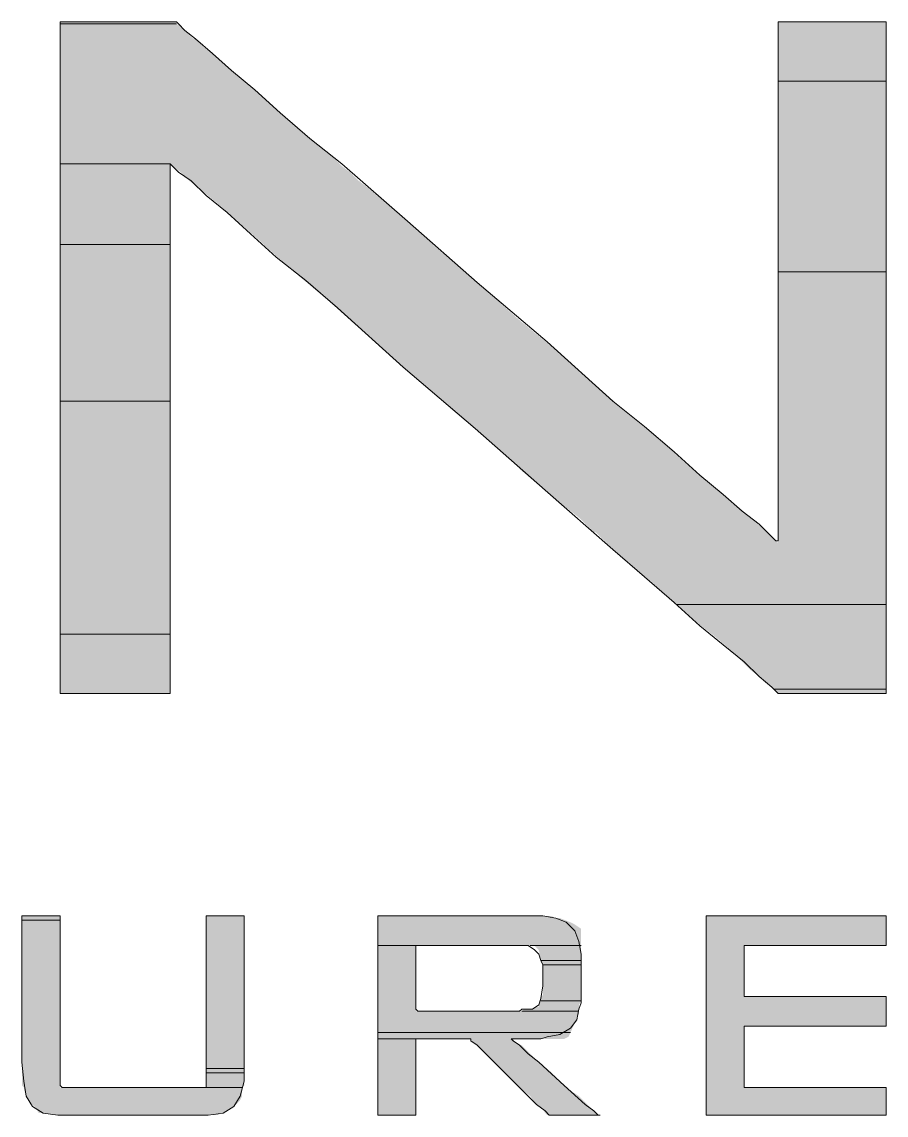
# Model space of a CAD drawing. Header units: millimetres. Extents: x 906 to 41302, y 848 to 28850.
# Drawn here: x 39992 to 40424, y 7097 to 7643 of the extents above; entities that cross this region are included whole.
import ezdxf

# ---------------------------------------------------------------- set-up
doc = ezdxf.new("R2010")
doc.units = ezdxf.units.MM
doc.layers.add('PDF_X-FORM(동탄)$G-BORD-FORM', color=7, linetype='Continuous')

msp = doc.modelspace()

# ---------------------------------------------------------------- hatches: boundary and pattern name
at = {"layer": 'PDF_X-FORM(동탄)$G-BORD-FORM', "transparency": 33554559}
h = msp.add_hatch(color=256, dxfattribs=at)
h.paths.add_polyline_path([(40424.13, 7382.94), (40370.15, 7382.94), (40424.13, 7382.94)], flags=0)
h.paths.add_polyline_path([(40424.13, 7382.94), (40370.15, 7382.94), (40424.13, 7382.94)], flags=0)
h.paths.add_polyline_path([(40424.13, 7382.94), (40370.15, 7382.94), (40424.13, 7382.94)], flags=0)

# ---------------------------------------------------------------- linework, layer by layer
at = {"layer": 'PDF_X-FORM(동탄)$G-BORD-FORM', "lineweight": 13}
for points in [[(40011.38, 7307.8), (40011.38, 7308.85), (40011.38, 7313.09), (40011.38, 7320.5), (40011.38, 7328.96), (40011.38, 7340.6), (40011.38, 7354.36), (40011.38, 7369.18), (40011.38, 7385.05), (40011.38, 7421.04), (40011.38, 7459.14), (40011.38, 7498.3), (40011.38, 7536.4), (40011.38, 7572.38), (40011.38, 7587.2), (40011.38, 7602.01), (40011.38, 7614.71), (40011.38, 7625.3), (40011.38, 7633.76), (40011.38, 7639.05), (40011.38, 7642.23), (40011.38, 7643.29), (40012.43, 7643.29), (40015.61, 7643.29), (40020.9, 7643.29), (40032.54, 7643.29), (40046.3, 7643.29), (40057.94, 7643.29), (40063.23, 7643.29), (40066.41, 7643.29), (40068.53, 7643.29), (40069.58, 7643.29), (40070.64, 7642.23), (40073.82, 7639.05), (40079.11, 7634.82), (40087.58, 7627.41), (40097.1, 7618.95), (40108.74, 7609.42), (40121.44, 7597.78), (40136.26, 7585.08), (40152.13, 7572.38), (40184.94, 7543.8), (40219.87, 7513.11), (40254.79, 7483.48), (40287.6, 7453.85), (40303.48, 7441.15), (40318.29, 7428.45), (40330.99, 7416.8), (40342.63, 7407.28), (40352.16, 7398.81), (40360.63, 7392.46), (40365.92, 7387.17), (40369.09, 7384), (40370.15, 7384), (40370.15, 7385.05), (40370.15, 7389.29), (40370.15, 7394.58), (40370.15, 7401.99), (40370.15, 7411.51), (40370.15, 7422.1), (40370.15, 7433.74), (40370.15, 7460.2), (40370.15, 7488.77), (40370.15, 7549.1), (40370.15, 7577.67), (40370.15, 7602.01), (40370.15, 7613.65), (40370.15, 7623.18), (40370.15, 7630.59), (40370.15, 7636.94), (40370.15, 7641.17), (40370.15, 7643.29), (40371.21, 7643.29), (40373.33, 7643.29), (40376.5, 7643.29), (40387.08, 7643.29), (40411.43, 7643.29), (40420.95, 7643.29), (40423.07, 7643.29), (40424.13, 7643.29), (40424.13, 7641.17), (40424.13, 7636.94), (40424.13, 7630.59), (40424.13, 7621.06), (40424.13, 7609.42), (40424.13, 7596.72), (40424.13, 7581.9), (40424.13, 7564.97), (40424.13, 7528.99), (40424.13, 7490.89), (40424.13, 7451.73), (40424.13, 7413.63), (40424.13, 7378.7), (40424.13, 7362.83), (40424.13, 7349.07), (40424.13, 7336.37), (40424.13, 7325.79), (40424.13, 7317.32), (40424.13, 7310.97), (40424.13, 7307.8), (40423.07, 7307.8), (40419.89, 7307.8), (40415.66, 7307.8), (40405.08, 7307.8), (40392.38, 7307.8), (40381.79, 7307.8), (40376.5, 7307.8), (40373.33, 7307.8), (40371.21, 7307.8), (40370.15, 7307.8), (40366.98, 7310.97), (40360.63, 7316.26), (40353.22, 7323.67), (40342.63, 7332.14), (40330.99, 7341.66), (40318.29, 7353.3), (40303.48, 7366), (40287.6, 7379.76), (40253.73, 7409.4), (40218.81, 7440.09), (40182.83, 7470.78), (40150.02, 7500.41), (40134.14, 7514.17), (40119.33, 7525.81), (40106.63, 7537.45), (40094.98, 7548.04), (40084.4, 7556.5), (40076.99, 7563.91), (40070.64, 7568.15), (40067.47, 7571.32), (40066.41, 7572.38), (40066.41, 7570.26), (40066.41, 7567.09), (40066.41, 7560.74), (40066.41, 7553.33), (40066.41, 7543.8), (40066.41, 7533.22), (40066.41, 7521.58), (40066.41, 7494.06), (40066.41, 7464.43), (40066.41, 7403.05), (40066.41, 7374.47), (40066.41, 7349.07), (40066.41, 7337.43), (40066.41, 7327.9), (40066.41, 7320.5), (40066.41, 7314.15), (40066.41, 7309.91), (40066.41, 7307.8), (40063.23, 7307.8), (40060.06, 7307.8), (40049.48, 7307.8), (40024.08, 7307.8), (40018.78, 7307.8), (40014.55, 7307.8), (40012.43, 7307.8)], [(40011.38, 7196.67), (40011.38, 7194.55), (40011.38, 7189.26), (40011.38, 7180.8), (40011.38, 7170.21), (40011.38, 7145.87), (40011.38, 7134.23), (40011.38, 7124.7), (40011.38, 7117.3), (40011.38, 7112), (40012.43, 7110.95), (40014.55, 7110.95), (40020.9, 7110.95), (40028.31, 7110.95), (40048.42, 7110.95), (40067.47, 7110.95), (40075.93, 7110.95), (40081.23, 7110.95), (40084.4, 7110.95), (40084.4, 7112), (40084.4, 7117.3), (40084.4, 7124.7), (40084.4, 7134.23), (40084.4, 7145.87), (40084.4, 7170.21), (40084.4, 7180.8), (40084.4, 7189.26), (40084.4, 7194.55), (40084.4, 7196.67), (40086.52, 7196.67), (40090.75, 7196.67), (40100.28, 7196.67), (40103.45, 7196.67), (40103.45, 7193.5), (40103.45, 7187.15), (40103.45, 7178.68), (40103.45, 7158.57), (40103.45, 7138.46), (40103.45, 7130), (40103.45, 7123.65), (40103.45, 7114.12), (40101.33, 7106.71), (40098.16, 7101.42), (40092.87, 7098.25), (40085.46, 7097.19), (40075.93, 7097.19), (40071.7, 7097.19), (40064.29, 7097.19), (40048.42, 7097.19), (40031.48, 7097.19), (40025.13, 7097.19), (40019.84, 7097.19), (40010.32, 7097.19), (40002.91, 7098.25), (39997.62, 7101.42), (39994.44, 7106.71), (39993.38, 7114.12), (39992.33, 7123.65), (39992.33, 7130), (39992.33, 7138.46), (39992.33, 7158.57), (39992.33, 7178.68), (39992.33, 7187.15), (39992.33, 7193.5), (39992.33, 7196.67), (39995.5, 7196.67), (40006.08, 7196.67), (40010.32, 7196.67)], [(40170.13, 7097.19), (40170.13, 7099.3), (40170.13, 7105.65), (40170.13, 7116.24), (40170.13, 7127.88), (40170.13, 7156.45), (40170.13, 7169.15), (40170.13, 7180.8), (40170.13, 7190.32), (40170.13, 7195.61), (40170.13, 7196.67), (40173.3, 7196.67), (40179.65, 7196.67), (40188.12, 7196.67), (40210.34, 7196.67), (40231.51, 7196.67), (40239.98, 7196.67), (40246.33, 7196.67), (40250.56, 7196.67), (40252.68, 7196.67), (40259.03, 7195.61), (40264.32, 7193.5), (40268.55, 7189.26), (40270.67, 7183.97), (40271.73, 7177.62), (40271.73, 7175.5), (40271.73, 7170.21), (40271.73, 7158.57), (40271.73, 7155.4), (40271.73, 7153.28), (40270.67, 7150.1), (40269.61, 7144.81), (40266.43, 7140.58), (40261.14, 7137.4), (40254.79, 7136.35), (40251.62, 7135.29), (40250.56, 7135.29), (40248.44, 7135.29), (40241.03, 7135.29), (40237.86, 7135.29), (40236.8, 7135.29), (40237.86, 7134.23), (40241.03, 7132.11), (40245.27, 7127.88), (40250.56, 7123.65), (40263.26, 7112), (40273.84, 7102.48), (40278.08, 7099.3), (40280.19, 7097.19), (40281.25, 7097.19), (40280.19, 7097.19), (40274.9, 7097.19), (40268.55, 7097.19), (40262.2, 7097.19), (40256.91, 7097.19), (40255.85, 7097.19), (40253.73, 7099.3), (40249.5, 7102.48), (40239.98, 7112), (40228.33, 7123.65), (40224.1, 7127.88), (40219.87, 7132.11), (40216.69, 7134.23), (40216.69, 7135.29), (40215.63, 7135.29), (40213.52, 7135.29), (40207.17, 7135.29), (40193.41, 7135.29), (40189.18, 7135.29), (40189.18, 7134.23), (40189.18, 7131.05), (40189.18, 7126.82), (40189.18, 7116.24), (40189.18, 7105.65), (40189.18, 7101.42), (40189.18, 7098.25), (40189.18, 7097.19), (40186, 7097.19), (40175.42, 7097.19), (40171.18, 7097.19)], [(40334.17, 7097.19), (40334.17, 7196.67), (40424.13, 7196.67), (40424.13, 7181.85), (40353.22, 7181.85), (40353.22, 7156.45), (40424.13, 7156.45), (40424.13, 7141.64), (40353.22, 7141.64), (40353.22, 7110.95), (40424.13, 7110.95), (40424.13, 7097.19)], [(40242.09, 7181.85), (40239.98, 7181.85), (40234.68, 7181.85), (40228.33, 7181.85), (40219.87, 7181.85), (40202.93, 7181.85), (40196.58, 7181.85), (40191.29, 7181.85), (40189.18, 7181.85), (40189.18, 7180.8), (40189.18, 7178.68), (40189.18, 7174.45), (40189.18, 7154.34), (40189.18, 7151.16), (40189.18, 7150.1), (40190.23, 7149.05), (40193.41, 7149.05), (40199.76, 7149.05), (40208.23, 7149.05), (40225.16, 7149.05), (40232.57, 7149.05), (40237.86, 7149.05), (40241.03, 7149.05), (40242.09, 7150.1), (40247.38, 7150.1), (40250.56, 7152.22), (40251.62, 7155.4), (40252.68, 7161.75), (40252.68, 7169.15), (40252.68, 7171.27), (40252.68, 7172.33), (40251.62, 7174.45), (40250.56, 7177.62), (40248.44, 7179.74), (40245.27, 7181.85)]]:
    msp.add_lwpolyline(points, close=True, dxfattribs=at)
at = {"layer": 'PDF_X-FORM(동탄)$G-BORD-FORM', "lineweight": 0}
for points in [[(40069.58, 7642.23), (40011.38, 7642.23), (40069.58, 7642.23)], [(40424.13, 7613.65), (40370.15, 7613.65), (40424.13, 7613.65)], [(40066.41, 7572.38), (40011.38, 7572.38), (40066.41, 7572.38)], [(40066.41, 7572.38), (40011.38, 7572.38), (40066.41, 7572.38)], [(40066.41, 7532.16), (40011.38, 7532.16), (40066.41, 7532.16)], [(40424.13, 7518.4), (40370.15, 7518.4), (40424.13, 7518.4)], [(40066.41, 7453.85), (40011.38, 7453.85), (40066.41, 7453.85)], [(40424.13, 7352.25), (40319.35, 7352.25), (40424.13, 7352.25)], [(40066.41, 7337.43), (40011.38, 7337.43), (40066.41, 7337.43)], [(40066.41, 7307.8), (40011.38, 7307.8), (40066.41, 7307.8)], [(40424.13, 7309.91), (40368.03, 7309.91), (40424.13, 7309.91)], [(40424.13, 7307.8), (40370.15, 7307.8), (40424.13, 7307.8)], [(40424.13, 7307.8), (40370.15, 7307.8), (40424.13, 7307.8)], [(40424.13, 7307.8), (40371.21, 7307.8), (40424.13, 7307.8)], [(40011.38, 7196.67), (39992.33, 7196.67), (40011.38, 7196.67)], [(40011.38, 7194.55), (39992.33, 7194.55), (40011.38, 7194.55)], [(40103.45, 7196.67), (40084.4, 7196.67), (40103.45, 7196.67)], [(40189.18, 7181.85), (40170.13, 7181.85), (40189.18, 7181.85)], [(40271.73, 7181.85), (40246.33, 7181.85), (40271.73, 7181.85)], [(40271.73, 7174.45), (40251.62, 7174.45), (40271.73, 7174.45)], [(40271.73, 7172.33), (40252.68, 7172.33), (40271.73, 7172.33)], [(40271.73, 7154.34), (40251.62, 7154.34), (40271.73, 7154.34)], [(40271.73, 7154.34), (40251.62, 7154.34), (40271.73, 7154.34)], [(40270.67, 7149.05), (40242.09, 7149.05), (40270.67, 7149.05)], [(40270.67, 7149.05), (40242.09, 7149.05), (40270.67, 7149.05)], [(40266.43, 7138.46), (40170.13, 7138.46), (40266.43, 7138.46)], [(40189.18, 7135.29), (40170.13, 7135.29), (40189.18, 7135.29)], [(40103.45, 7120.47), (40084.4, 7120.47), (40103.45, 7120.47)], [(40103.45, 7120.47), (40084.4, 7120.47), (40103.45, 7120.47)], [(40103.45, 7118.35), (40084.4, 7118.35), (40103.45, 7118.35)], [(40102.39, 7110.95), (40084.4, 7110.95), (40102.39, 7110.95)], [(40102.39, 7110.95), (40084.4, 7110.95), (40102.39, 7110.95)], [(40189.18, 7097.19), (40170.13, 7097.19), (40189.18, 7097.19)], [(40281.25, 7097.19), (40255.85, 7097.19), (40281.25, 7097.19)]]:
    msp.add_lwpolyline(points, dxfattribs=at)
msp.add_lwpolyline([(40085.46, 7097.19), (40016.67, 7097.19), (40085.46, 7097.19)], close=True, dxfattribs=at)
at = {"layer": 'PDF_X-FORM(동탄)$G-BORD-FORM', "transparency": 33554559}
for points in [[(40011.38, 7643.29), (40069.58, 7643.29), (40069.58, 7643.29)], [(40069.58, 7643.29), (40069.58, 7643.29), (40011.38, 7643.29)], [(40011.38, 7643.29), (40069.58, 7643.29), (40069.58, 7643.29)], [(40069.58, 7643.29), (40069.58, 7643.29), (40011.38, 7643.29)], [(40069.58, 7643.29), (40011.38, 7643.29), (40069.58, 7642.23)], [(40011.38, 7643.29), (40069.58, 7642.23), (40011.38, 7642.23)], [(40011.38, 7642.23), (40069.58, 7642.23), (40069.58, 7642.23)], [(40069.58, 7642.23), (40011.38, 7642.23), (40071.7, 7641.17)], [(40011.38, 7642.23), (40071.7, 7641.17), (40011.38, 7641.17)], [(40071.7, 7641.17), (40011.38, 7641.17), (40072.76, 7640.11)], [(40011.38, 7641.17), (40072.76, 7640.11), (40011.38, 7640.11)], [(40072.76, 7640.11), (40011.38, 7640.11), (40075.93, 7636.94)], [(40011.38, 7640.11), (40075.93, 7636.94), (40011.38, 7636.94)], [(40370.15, 7643.29), (40424.13, 7643.29), (40424.13, 7643.29)], [(40424.13, 7643.29), (40424.13, 7643.29), (40370.15, 7643.29)], [(40370.15, 7643.29), (40424.13, 7643.29), (40424.13, 7643.29)], [(40424.13, 7643.29), (40424.13, 7643.29), (40370.15, 7643.29)], [(40424.13, 7643.29), (40370.15, 7643.29), (40424.13, 7641.17)], [(40370.15, 7643.29), (40424.13, 7641.17), (40370.15, 7641.17)], [(40424.13, 7641.17), (40370.15, 7641.17), (40424.13, 7638)], [(40370.15, 7641.17), (40424.13, 7638), (40370.15, 7638)], [(40075.93, 7636.94), (40011.38, 7636.94), (40078.05, 7634.82)], [(40011.38, 7636.94), (40078.05, 7634.82), (40011.38, 7634.82)], [(40079.11, 7634.82), (40079.11, 7634.82), (40011.38, 7634.82)], [(40079.11, 7634.82), (40011.38, 7634.82), (40078.05, 7634.82)], [(40079.11, 7634.82), (40011.38, 7634.82), (40083.34, 7630.59)], [(40011.38, 7634.82), (40083.34, 7630.59), (40011.38, 7630.59)], [(40424.13, 7638), (40370.15, 7638), (40424.13, 7631.65)], [(40370.15, 7638), (40424.13, 7631.65), (40370.15, 7631.65)], [(40083.34, 7630.59), (40011.38, 7630.59), (40088.63, 7626.35)], [(40011.38, 7630.59), (40088.63, 7626.35), (40011.38, 7626.35)], [(40424.13, 7631.65), (40370.15, 7631.65), (40424.13, 7626.35)], [(40370.15, 7631.65), (40424.13, 7626.35), (40370.15, 7626.35)], [(40088.63, 7626.35), (40011.38, 7626.35), (40094.98, 7621.06)], [(40011.38, 7626.35), (40094.98, 7621.06), (40011.38, 7621.06)], [(40424.13, 7626.35), (40370.15, 7626.35), (40424.13, 7621.06)], [(40370.15, 7626.35), (40424.13, 7621.06), (40370.15, 7621.06)], [(40094.98, 7621.06), (40011.38, 7621.06), (40102.39, 7614.71)], [(40011.38, 7621.06), (40102.39, 7614.71), (40011.38, 7614.71)], [(40424.13, 7621.06), (40370.15, 7621.06), (40424.13, 7613.65)], [(40370.15, 7621.06), (40424.13, 7613.65), (40370.15, 7613.65)], [(40102.39, 7614.71), (40011.38, 7614.71), (40110.86, 7607.3)], [(40011.38, 7614.71), (40110.86, 7607.3), (40011.38, 7607.3)], [(40370.15, 7613.65), (40424.13, 7613.65), (40424.13, 7613.65)], [(40424.13, 7613.65), (40370.15, 7613.65), (40424.13, 7605.19)], [(40370.15, 7613.65), (40424.13, 7605.19), (40370.15, 7605.19)], [(40110.86, 7607.3), (40011.38, 7607.3), (40120.38, 7598.84)], [(40011.38, 7607.3), (40120.38, 7598.84), (40011.38, 7598.84)], [(40424.13, 7605.19), (40370.15, 7605.19), (40424.13, 7594.6)], [(40370.15, 7605.19), (40424.13, 7594.6), (40370.15, 7594.6)], [(40120.38, 7598.84), (40011.38, 7598.84), (40121.44, 7597.78)], [(40011.38, 7598.84), (40121.44, 7597.78), (40011.38, 7597.78)], [(40121.44, 7597.78), (40011.38, 7597.78), (40132.03, 7588.25)], [(40011.38, 7597.78), (40132.03, 7588.25), (40011.38, 7588.25)], [(40424.13, 7594.6), (40370.15, 7594.6), (40424.13, 7587.2)], [(40370.15, 7594.6), (40424.13, 7587.2), (40370.15, 7587.2)], [(40132.03, 7588.25), (40011.38, 7588.25), (40145.78, 7577.67)], [(40011.38, 7588.25), (40145.78, 7577.67), (40011.38, 7577.67)], [(40424.13, 7587.2), (40370.15, 7587.2), (40424.13, 7582.96)], [(40370.15, 7587.2), (40424.13, 7582.96), (40370.15, 7582.96)], [(40424.13, 7582.96), (40370.15, 7582.96), (40424.13, 7570.26)], [(40370.15, 7582.96), (40424.13, 7570.26), (40370.15, 7570.26)], [(40145.78, 7577.67), (40011.38, 7577.67), (40151.08, 7572.38)], [(40011.38, 7577.67), (40151.08, 7572.38), (40011.38, 7572.38)], [(40011.38, 7572.38), (40066.41, 7572.38), (40066.41, 7572.38)], [(40066.41, 7572.38), (40066.41, 7572.38), (40011.38, 7572.38)], [(40011.38, 7572.38), (40066.41, 7572.38), (40066.41, 7572.38)], [(40066.41, 7572.38), (40066.41, 7572.38), (40011.38, 7572.38)], [(40011.38, 7572.38), (40066.41, 7572.38), (40066.41, 7572.38)], [(40066.41, 7572.38), (40066.41, 7572.38), (40011.38, 7572.38)], [(40066.41, 7572.38), (40011.38, 7572.38), (40066.41, 7571.32)], [(40011.38, 7572.38), (40066.41, 7571.32), (40011.38, 7571.32)], [(40066.41, 7571.32), (40011.38, 7571.32), (40066.41, 7569.2)], [(40011.38, 7571.32), (40066.41, 7569.2), (40011.38, 7569.2)], [(40066.41, 7569.2), (40011.38, 7569.2), (40066.41, 7566.03)], [(40011.38, 7569.2), (40066.41, 7566.03), (40011.38, 7566.03)], [(40151.08, 7572.38), (40066.41, 7572.38), (40152.13, 7571.32)], [(40066.41, 7572.38), (40152.13, 7571.32), (40067.47, 7571.32)], [(40152.13, 7571.32), (40067.47, 7571.32), (40156.37, 7568.15)], [(40067.47, 7571.32), (40156.37, 7568.15), (40071.7, 7568.15)], [(40424.13, 7570.26), (40370.15, 7570.26), (40424.13, 7561.8)], [(40370.15, 7570.26), (40424.13, 7561.8), (40370.15, 7561.8)], [(40066.41, 7566.03), (40011.38, 7566.03), (40066.41, 7563.91)], [(40011.38, 7566.03), (40066.41, 7563.91), (40011.38, 7563.91)], [(40066.41, 7563.91), (40011.38, 7563.91), (40066.41, 7558.62)], [(40011.38, 7563.91), (40066.41, 7558.62), (40011.38, 7558.62)], [(40156.37, 7568.15), (40071.7, 7568.15), (40160.6, 7563.91)], [(40071.7, 7568.15), (40160.6, 7563.91), (40075.93, 7563.91)], [(40160.6, 7563.91), (40075.93, 7563.91), (40164.83, 7560.74)], [(40075.93, 7563.91), (40164.83, 7560.74), (40080.17, 7560.74)], [(40066.41, 7558.62), (40011.38, 7558.62), (40066.41, 7548.04)], [(40011.38, 7558.62), (40066.41, 7548.04), (40011.38, 7548.04)], [(40164.83, 7560.74), (40080.17, 7560.74), (40177.53, 7550.15)], [(40080.17, 7560.74), (40177.53, 7550.15), (40092.87, 7550.15)], [(40424.13, 7561.8), (40370.15, 7561.8), (40424.13, 7554.39)], [(40370.15, 7561.8), (40424.13, 7554.39), (40370.15, 7554.39)], [(40424.13, 7554.39), (40370.15, 7554.39), (40424.13, 7539.57)], [(40370.15, 7554.39), (40424.13, 7539.57), (40370.15, 7539.57)], [(40066.41, 7548.04), (40011.38, 7548.04), (40066.41, 7540.63)], [(40011.38, 7548.04), (40066.41, 7540.63), (40011.38, 7540.63)], [(40177.53, 7550.15), (40092.87, 7550.15), (40196.58, 7533.22)], [(40092.87, 7550.15), (40196.58, 7533.22), (40111.92, 7533.22)], [(40066.41, 7540.63), (40011.38, 7540.63), (40066.41, 7532.16)], [(40011.38, 7540.63), (40066.41, 7532.16), (40011.38, 7532.16)], [(40424.13, 7539.57), (40370.15, 7539.57), (40424.13, 7537.45)], [(40370.15, 7539.57), (40424.13, 7537.45), (40370.15, 7537.45)], [(40424.13, 7537.45), (40370.15, 7537.45), (40424.13, 7518.4)], [(40370.15, 7537.45), (40424.13, 7518.4), (40370.15, 7518.4)], [(40011.38, 7532.16), (40066.41, 7532.16), (40066.41, 7532.16)], [(40066.41, 7532.16), (40011.38, 7532.16), (40066.41, 7523.7)], [(40011.38, 7532.16), (40066.41, 7523.7), (40011.38, 7523.7)], [(40196.58, 7533.22), (40111.92, 7533.22), (40198.7, 7531.1)], [(40111.92, 7533.22), (40198.7, 7531.1), (40114.03, 7531.1)], [(40198.7, 7531.1), (40114.03, 7531.1), (40217.75, 7515.23)], [(40114.03, 7531.1), (40217.75, 7515.23), (40132.03, 7515.23)], [(40066.41, 7523.7), (40011.38, 7523.7), (40066.41, 7512.05)], [(40011.38, 7523.7), (40066.41, 7512.05), (40011.38, 7512.05)], [(40217.75, 7515.23), (40132.03, 7515.23), (40229.39, 7504.65)], [(40132.03, 7515.23), (40229.39, 7504.65), (40144.73, 7504.65)], [(40370.15, 7518.4), (40424.13, 7518.4), (40424.13, 7518.4)], [(40424.13, 7518.4), (40370.15, 7518.4), (40424.13, 7500.41)], [(40370.15, 7518.4), (40424.13, 7500.41), (40370.15, 7500.41)], [(40066.41, 7512.05), (40011.38, 7512.05), (40066.41, 7503.59)], [(40011.38, 7512.05), (40066.41, 7503.59), (40011.38, 7503.59)], [(40066.41, 7503.59), (40011.38, 7503.59), (40066.41, 7500.41)], [(40011.38, 7503.59), (40066.41, 7500.41), (40011.38, 7500.41)], [(40229.39, 7504.65), (40144.73, 7504.65), (40239.98, 7495.12)], [(40144.73, 7504.65), (40239.98, 7495.12), (40155.31, 7495.12)], [(40066.41, 7500.41), (40011.38, 7500.41), (40066.41, 7486.65)], [(40011.38, 7500.41), (40066.41, 7486.65), (40011.38, 7486.65)], [(40424.13, 7500.41), (40370.15, 7500.41), (40424.13, 7497.24)], [(40370.15, 7500.41), (40424.13, 7497.24), (40370.15, 7497.24)], [(40239.98, 7495.12), (40155.31, 7495.12), (40257.97, 7480.3)], [(40155.31, 7495.12), (40257.97, 7480.3), (40172.24, 7480.3)], [(40424.13, 7497.24), (40370.15, 7497.24), (40424.13, 7483.48)], [(40370.15, 7497.24), (40424.13, 7483.48), (40370.15, 7483.48)], [(40066.41, 7486.65), (40011.38, 7486.65), (40066.41, 7477.13)], [(40011.38, 7486.65), (40066.41, 7477.13), (40011.38, 7477.13)], [(40424.13, 7483.48), (40370.15, 7483.48), (40424.13, 7472.9)], [(40370.15, 7483.48), (40424.13, 7472.9), (40370.15, 7472.9)], [(40066.41, 7477.13), (40011.38, 7477.13), (40066.41, 7470.78)], [(40011.38, 7477.13), (40066.41, 7470.78), (40011.38, 7470.78)], [(40257.97, 7480.3), (40172.24, 7480.3), (40265.38, 7473.95)], [(40172.24, 7480.3), (40265.38, 7473.95), (40179.65, 7473.95)], [(40066.41, 7470.78), (40011.38, 7470.78), (40066.41, 7453.85)], [(40011.38, 7470.78), (40066.41, 7453.85), (40011.38, 7453.85)], [(40265.38, 7473.95), (40179.65, 7473.95), (40283.37, 7458.08)], [(40179.65, 7473.95), (40283.37, 7458.08), (40197.64, 7458.08)], [(40424.13, 7472.9), (40370.15, 7472.9), (40424.13, 7467.6)], [(40370.15, 7472.9), (40424.13, 7467.6), (40370.15, 7467.6)], [(40424.13, 7467.6), (40370.15, 7467.6), (40424.13, 7453.85)], [(40370.15, 7467.6), (40424.13, 7453.85), (40370.15, 7453.85)], [(40283.37, 7458.08), (40197.64, 7458.08), (40292.89, 7449.61)], [(40197.64, 7458.08), (40292.89, 7449.61), (40207.17, 7449.61)], [(40011.38, 7453.85), (40066.41, 7453.85), (40066.41, 7453.85)], [(40066.41, 7453.85), (40011.38, 7453.85), (40066.41, 7434.8)], [(40011.38, 7453.85), (40066.41, 7434.8), (40011.38, 7434.8)], [(40292.89, 7449.61), (40207.17, 7449.61), (40307.71, 7437.97)], [(40207.17, 7449.61), (40307.71, 7437.97), (40220.93, 7437.97)], [(40424.13, 7453.85), (40370.15, 7453.85), (40424.13, 7447.5)], [(40370.15, 7453.85), (40424.13, 7447.5), (40370.15, 7447.5)], [(40424.13, 7447.5), (40370.15, 7447.5), (40424.13, 7442.2)], [(40370.15, 7447.5), (40424.13, 7442.2), (40370.15, 7442.2)], [(40307.71, 7437.97), (40220.93, 7437.97), (40323.58, 7423.15)], [(40220.93, 7437.97), (40323.58, 7423.15), (40237.86, 7423.15)], [(40424.13, 7442.2), (40370.15, 7442.2), (40424.13, 7431.62)], [(40370.15, 7442.2), (40424.13, 7431.62), (40370.15, 7431.62)], [(40066.41, 7434.8), (40011.38, 7434.8), (40066.41, 7431.62)], [(40011.38, 7434.8), (40066.41, 7431.62), (40011.38, 7431.62)], [(40066.41, 7431.62), (40011.38, 7431.62), (40066.41, 7413.63)], [(40011.38, 7431.62), (40066.41, 7413.63), (40011.38, 7413.63)], [(40424.13, 7431.62), (40370.15, 7431.62), (40424.13, 7422.1)], [(40370.15, 7431.62), (40424.13, 7422.1), (40370.15, 7422.1)], [(40323.58, 7423.15), (40237.86, 7423.15), (40328.88, 7418.92)], [(40237.86, 7423.15), (40328.88, 7418.92), (40242.09, 7418.92)], [(40424.13, 7422.1), (40370.15, 7422.1), (40424.13, 7417.86)], [(40370.15, 7422.1), (40424.13, 7417.86), (40370.15, 7417.86)], [(40328.88, 7418.92), (40242.09, 7418.92), (40347.93, 7403.05)], [(40242.09, 7418.92), (40347.93, 7403.05), (40261.14, 7403.05)], [(40424.13, 7417.86), (40370.15, 7417.86), (40424.13, 7414.69)], [(40370.15, 7417.86), (40424.13, 7414.69), (40370.15, 7414.69)], [(40066.41, 7413.63), (40011.38, 7413.63), (40066.41, 7412.57)], [(40011.38, 7413.63), (40066.41, 7412.57), (40011.38, 7412.57)], [(40066.41, 7412.57), (40011.38, 7412.57), (40066.41, 7395.64)], [(40011.38, 7412.57), (40066.41, 7395.64), (40011.38, 7395.64)], [(40424.13, 7414.69), (40370.15, 7414.69), (40424.13, 7407.28)], [(40370.15, 7414.69), (40424.13, 7407.28), (40370.15, 7407.28)], [(40424.13, 7407.28), (40370.15, 7407.28), (40424.13, 7396.7)], [(40370.15, 7407.28), (40424.13, 7396.7), (40370.15, 7396.7)], [(40347.93, 7403.05), (40261.14, 7403.05), (40356.39, 7395.64)], [(40261.14, 7403.05), (40356.39, 7395.64), (40270.67, 7395.64)], [(40066.41, 7395.64), (40011.38, 7395.64), (40066.41, 7390.35)], [(40011.38, 7395.64), (40066.41, 7390.35), (40011.38, 7390.35)], [(40356.39, 7395.64), (40270.67, 7395.64), (40364.86, 7388.23)], [(40270.67, 7395.64), (40364.86, 7388.23), (40278.08, 7388.23)], [(40424.13, 7396.7), (40370.15, 7396.7), (40424.13, 7390.35)], [(40370.15, 7396.7), (40424.13, 7390.35), (40370.15, 7390.35)], [(40066.41, 7390.35), (40011.38, 7390.35), (40066.41, 7380.82)], [(40011.38, 7390.35), (40066.41, 7380.82), (40011.38, 7380.82)], [(40424.13, 7390.35), (40370.15, 7390.35), (40424.13, 7387.17)], [(40370.15, 7390.35), (40424.13, 7387.17), (40370.15, 7387.17)], [(40364.86, 7388.23), (40278.08, 7388.23), (40279.13, 7388.23)], [(40278.08, 7388.23), (40364.86, 7388.23), (40364.86, 7388.23)], [(40364.86, 7388.23), (40279.13, 7388.23), (40369.09, 7384)], [(40279.13, 7388.23), (40369.09, 7384), (40283.37, 7384)], [(40369.09, 7384), (40283.37, 7384), (40370.15, 7382.94)], [(40283.37, 7384), (40370.15, 7382.94), (40284.43, 7382.94)], [(40424.13, 7387.17), (40370.15, 7387.17), (40424.13, 7386.11)], [(40370.15, 7387.17), (40424.13, 7386.11), (40370.15, 7386.11)], [(40424.13, 7386.11), (40370.15, 7386.11), (40424.13, 7384)], [(40370.15, 7386.11), (40424.13, 7384), (40370.15, 7384)], [(40424.13, 7384), (40370.15, 7384), (40424.13, 7382.94)], [(40370.15, 7384), (40424.13, 7382.94), (40370.15, 7382.94)], [(40066.41, 7380.82), (40011.38, 7380.82), (40066.41, 7367.06)], [(40011.38, 7380.82), (40066.41, 7367.06), (40011.38, 7367.06)], [(40424.13, 7382.94), (40284.43, 7382.94), (40424.13, 7374.47)], [(40284.43, 7382.94), (40424.13, 7374.47), (40293.95, 7374.47)], [(40370.15, 7382.94), (40424.13, 7382.94), (40424.13, 7382.94)], [(40424.13, 7382.94), (40424.13, 7382.94), (40370.15, 7382.94)], [(40370.15, 7382.94), (40424.13, 7382.94), (40424.13, 7382.94)], [(40424.13, 7382.94), (40424.13, 7382.94), (40370.15, 7382.94)], [(40370.15, 7382.94), (40424.13, 7382.94), (40424.13, 7382.94)], [(40424.13, 7374.47), (40293.95, 7374.47), (40424.13, 7362.83)], [(40293.95, 7374.47), (40424.13, 7362.83), (40307.71, 7362.83)], [(40066.41, 7367.06), (40011.38, 7367.06), (40066.41, 7364.95)], [(40011.38, 7367.06), (40066.41, 7364.95), (40011.38, 7364.95)], [(40066.41, 7364.95), (40011.38, 7364.95), (40066.41, 7355.42)], [(40011.38, 7364.95), (40066.41, 7355.42), (40011.38, 7355.42)], [(40424.13, 7362.83), (40307.71, 7362.83), (40424.13, 7352.25)], [(40307.71, 7362.83), (40424.13, 7352.25), (40319.35, 7352.25)], [(40066.41, 7355.42), (40011.38, 7355.42), (40066.41, 7345.9)], [(40011.38, 7355.42), (40066.41, 7345.9), (40011.38, 7345.9)], [(40319.35, 7352.25), (40424.13, 7352.25), (40424.13, 7352.25)], [(40424.13, 7352.25), (40319.35, 7352.25), (40424.13, 7343.78)], [(40319.35, 7352.25), (40424.13, 7343.78), (40328.88, 7343.78)], [(40066.41, 7345.9), (40011.38, 7345.9), (40066.41, 7337.43)], [(40011.38, 7345.9), (40066.41, 7337.43), (40011.38, 7337.43)], [(40424.13, 7343.78), (40328.88, 7343.78), (40424.13, 7336.37)], [(40328.88, 7343.78), (40424.13, 7336.37), (40338.4, 7336.37)], [(40011.38, 7337.43), (40066.41, 7337.43), (40066.41, 7337.43)], [(40066.41, 7337.43), (40011.38, 7337.43), (40066.41, 7330.02)], [(40011.38, 7337.43), (40066.41, 7330.02), (40011.38, 7330.02)], [(40424.13, 7336.37), (40338.4, 7336.37), (40424.13, 7330.02)], [(40338.4, 7336.37), (40424.13, 7330.02), (40345.81, 7330.02)], [(40066.41, 7330.02), (40011.38, 7330.02), (40066.41, 7323.67)], [(40011.38, 7330.02), (40066.41, 7323.67), (40011.38, 7323.67)], [(40424.13, 7330.02), (40345.81, 7330.02), (40424.13, 7323.67)], [(40345.81, 7330.02), (40424.13, 7323.67), (40352.16, 7323.67)], [(40066.41, 7323.67), (40011.38, 7323.67), (40066.41, 7319.44)], [(40011.38, 7323.67), (40066.41, 7319.44), (40011.38, 7319.44)], [(40424.13, 7323.67), (40352.16, 7323.67), (40424.13, 7319.44)], [(40352.16, 7323.67), (40424.13, 7319.44), (40356.39, 7319.44)], [(40066.41, 7319.44), (40011.38, 7319.44), (40066.41, 7313.09)], [(40011.38, 7319.44), (40066.41, 7313.09), (40011.38, 7313.09)], [(40424.13, 7319.44), (40356.39, 7319.44), (40424.13, 7316.26)], [(40356.39, 7319.44), (40424.13, 7316.26), (40360.63, 7316.26)], [(40066.41, 7313.09), (40011.38, 7313.09), (40066.41, 7308.85)], [(40011.38, 7313.09), (40066.41, 7308.85), (40011.38, 7308.85)], [(40424.13, 7316.26), (40360.63, 7316.26), (40424.13, 7315.2)], [(40360.63, 7316.26), (40424.13, 7315.2), (40361.68, 7315.2)], [(40424.13, 7315.2), (40361.68, 7315.2), (40424.13, 7313.09)], [(40361.68, 7315.2), (40424.13, 7313.09), (40363.8, 7313.09)], [(40424.13, 7313.09), (40363.8, 7313.09), (40424.13, 7309.91)], [(40363.8, 7313.09), (40424.13, 7309.91), (40368.03, 7309.91)], [(40066.41, 7308.85), (40011.38, 7308.85), (40066.41, 7307.8)], [(40011.38, 7308.85), (40066.41, 7307.8), (40011.38, 7307.8)], [(40011.38, 7307.8), (40066.41, 7307.8), (40066.41, 7307.8)], [(40066.41, 7307.8), (40066.41, 7307.8), (40011.38, 7307.8)], [(40011.38, 7307.8), (40066.41, 7307.8), (40012.43, 7307.8)], [(40368.03, 7309.91), (40424.13, 7309.91), (40424.13, 7309.91)], [(40424.13, 7309.91), (40368.03, 7309.91), (40424.13, 7307.8)], [(40368.03, 7309.91), (40424.13, 7307.8), (40370.15, 7307.8)], [(40370.15, 7307.8), (40424.13, 7307.8), (40424.13, 7307.8)], [(40370.15, 7307.8), (40424.13, 7307.8), (40371.21, 7307.8)], [(40371.21, 7307.8), (40424.13, 7307.8), (40424.13, 7307.8)], [(40424.13, 7307.8), (40424.13, 7307.8), (40371.21, 7307.8)], [(40371.21, 7307.8), (40424.13, 7307.8), (40424.13, 7307.8)], [(39992.33, 7196.67), (40011.38, 7196.67), (40011.38, 7196.67)], [(40011.38, 7196.67), (40011.38, 7196.67), (39992.33, 7196.67)], [(39992.33, 7196.67), (40011.38, 7196.67), (40011.38, 7196.67)], [(40011.38, 7196.67), (39992.33, 7196.67), (40011.38, 7194.55)], [(39992.33, 7196.67), (40011.38, 7194.55), (39992.33, 7194.55)], [(39992.33, 7194.55), (40011.38, 7194.55), (40011.38, 7194.55)], [(40011.38, 7194.55), (39992.33, 7194.55), (40011.38, 7192.44)], [(39992.33, 7194.55), (40011.38, 7192.44), (39992.33, 7192.44)], [(40011.38, 7192.44), (39992.33, 7192.44), (40011.38, 7190.32)], [(39992.33, 7192.44), (40011.38, 7190.32), (39992.33, 7190.32)], [(40084.4, 7196.67), (40103.45, 7196.67), (40103.45, 7196.67)], [(40103.45, 7196.67), (40103.45, 7196.67), (40084.4, 7196.67)], [(40084.4, 7196.67), (40103.45, 7196.67), (40103.45, 7196.67)], [(40103.45, 7196.67), (40084.4, 7196.67), (40103.45, 7194.55)], [(40084.4, 7196.67), (40103.45, 7194.55), (40084.4, 7194.55)], [(40103.45, 7194.55), (40084.4, 7194.55), (40103.45, 7191.38)], [(40084.4, 7194.55), (40103.45, 7191.38), (40084.4, 7191.38)], [(40170.13, 7196.67), (40250.56, 7196.67), (40250.56, 7196.67)], [(40250.56, 7196.67), (40250.56, 7196.67), (40170.13, 7196.67)], [(40252.68, 7196.67), (40252.68, 7196.67), (40170.13, 7196.67)], [(40252.68, 7196.67), (40170.13, 7196.67), (40250.56, 7196.67)], [(40256.91, 7196.67), (40256.91, 7196.67), (40170.13, 7196.67)], [(40256.91, 7196.67), (40170.13, 7196.67), (40252.68, 7196.67)], [(40256.91, 7196.67), (40170.13, 7196.67), (40259.03, 7195.61)], [(40170.13, 7196.67), (40259.03, 7195.61), (40170.13, 7195.61)], [(40261.14, 7195.61), (40261.14, 7195.61), (40170.13, 7195.61)], [(40261.14, 7195.61), (40170.13, 7195.61), (40259.03, 7195.61)], [(40261.14, 7195.61), (40170.13, 7195.61), (40266.43, 7193.5)], [(40170.13, 7195.61), (40266.43, 7193.5), (40170.13, 7193.5)], [(40266.43, 7193.5), (40170.13, 7193.5), (40268.55, 7192.44)], [(40170.13, 7193.5), (40268.55, 7192.44), (40170.13, 7192.44)], [(40268.55, 7192.44), (40170.13, 7192.44), (40271.73, 7190.32)], [(40170.13, 7192.44), (40271.73, 7190.32), (40170.13, 7190.32)], [(40424.13, 7196.67), (40334.17, 7196.67), (40424.13, 7181.85)], [(40334.17, 7196.67), (40424.13, 7181.85), (40334.17, 7181.85)], [(40011.38, 7190.32), (39992.33, 7190.32), (40011.38, 7188.2)], [(39992.33, 7190.32), (40011.38, 7188.2), (39992.33, 7188.2)], [(40011.38, 7188.2), (39992.33, 7188.2), (40011.38, 7181.85)], [(39992.33, 7188.2), (40011.38, 7181.85), (39992.33, 7181.85)], [(40103.45, 7191.38), (40084.4, 7191.38), (40103.45, 7187.15)], [(40084.4, 7191.38), (40103.45, 7187.15), (40084.4, 7187.15)], [(40103.45, 7187.15), (40084.4, 7187.15), (40103.45, 7185.03)], [(40084.4, 7187.15), (40103.45, 7185.03), (40084.4, 7185.03)], [(40271.73, 7190.32), (40170.13, 7190.32), (40271.73, 7183.97)], [(40170.13, 7190.32), (40271.73, 7183.97), (40170.13, 7183.97)], [(40011.38, 7181.85), (39992.33, 7181.85), (40011.38, 7172.33)], [(39992.33, 7181.85), (40011.38, 7172.33), (39992.33, 7172.33)], [(40103.45, 7185.03), (40084.4, 7185.03), (40103.45, 7180.8)], [(40084.4, 7185.03), (40103.45, 7180.8), (40084.4, 7180.8)], [(40271.73, 7183.97), (40170.13, 7183.97), (40271.73, 7181.85)], [(40170.13, 7183.97), (40271.73, 7181.85), (40170.13, 7181.85)], [(40170.13, 7181.85), (40189.18, 7181.85), (40189.18, 7181.85)], [(40189.18, 7181.85), (40189.18, 7181.85), (40170.13, 7181.85)], [(40170.13, 7181.85), (40189.18, 7181.85), (40189.18, 7181.85)], [(40170.13, 7181.85), (40189.18, 7181.85), (40189.18, 7181.85)], [(40189.18, 7181.85), (40189.18, 7181.85), (40170.13, 7181.85)], [(40189.18, 7181.85), (40170.13, 7181.85), (40189.18, 7179.74)], [(40170.13, 7181.85), (40189.18, 7179.74), (40170.13, 7179.74)], [(40246.33, 7181.85), (40271.73, 7181.85), (40248.44, 7181.85)], [(40271.73, 7181.85), (40248.44, 7181.85), (40271.73, 7180.8)], [(40248.44, 7181.85), (40271.73, 7180.8), (40249.5, 7180.8)], [(40353.22, 7181.85), (40334.17, 7181.85), (40353.22, 7156.45)], [(40334.17, 7181.85), (40353.22, 7156.45), (40334.17, 7156.45)], [(40103.45, 7180.8), (40084.4, 7180.8), (40103.45, 7174.45)], [(40084.4, 7180.8), (40103.45, 7174.45), (40084.4, 7174.45)], [(40189.18, 7179.74), (40170.13, 7179.74), (40189.18, 7178.68)], [(40170.13, 7179.74), (40189.18, 7178.68), (40170.13, 7178.68)], [(40189.18, 7178.68), (40170.13, 7178.68), (40189.18, 7177.62)], [(40170.13, 7178.68), (40189.18, 7177.62), (40170.13, 7177.62)], [(40189.18, 7177.62), (40170.13, 7177.62), (40189.18, 7174.45)], [(40170.13, 7177.62), (40189.18, 7174.45), (40170.13, 7174.45)], [(40271.73, 7180.8), (40249.5, 7180.8), (40271.73, 7179.74)], [(40249.5, 7180.8), (40271.73, 7179.74), (40250.56, 7179.74)], [(40271.73, 7179.74), (40250.56, 7179.74), (40271.73, 7174.45)], [(40250.56, 7179.74), (40271.73, 7174.45), (40251.62, 7174.45)], [(40011.38, 7172.33), (39992.33, 7172.33), (40011.38, 7171.27)], [(39992.33, 7172.33), (40011.38, 7171.27), (39992.33, 7171.27)], [(40011.38, 7171.27), (39992.33, 7171.27), (40011.38, 7160.69)], [(39992.33, 7171.27), (40011.38, 7160.69), (39992.33, 7160.69)], [(40103.45, 7174.45), (40084.4, 7174.45), (40103.45, 7172.33)], [(40084.4, 7174.45), (40103.45, 7172.33), (40084.4, 7172.33)], [(40103.45, 7172.33), (40084.4, 7172.33), (40103.45, 7160.69)], [(40084.4, 7172.33), (40103.45, 7160.69), (40084.4, 7160.69)], [(40189.18, 7174.45), (40170.13, 7174.45), (40189.18, 7169.15)], [(40170.13, 7174.45), (40189.18, 7169.15), (40170.13, 7169.15)], [(40251.62, 7174.45), (40271.73, 7174.45), (40271.73, 7174.45)], [(40271.73, 7174.45), (40251.62, 7174.45), (40271.73, 7172.33)], [(40251.62, 7174.45), (40271.73, 7172.33), (40252.68, 7172.33)], [(40252.68, 7172.33), (40271.73, 7172.33), (40271.73, 7172.33)], [(40271.73, 7172.33), (40252.68, 7172.33), (40271.73, 7168.1)], [(40252.68, 7172.33), (40271.73, 7168.1), (40252.68, 7168.1)], [(40189.18, 7169.15), (40170.13, 7169.15), (40189.18, 7167.04)], [(40170.13, 7169.15), (40189.18, 7167.04), (40170.13, 7167.04)], [(40189.18, 7167.04), (40170.13, 7167.04), (40189.18, 7162.8)], [(40170.13, 7167.04), (40189.18, 7162.8), (40170.13, 7162.8)], [(40271.73, 7168.1), (40252.68, 7168.1), (40271.73, 7165.98)], [(40252.68, 7168.1), (40271.73, 7165.98), (40252.68, 7165.98)], [(40271.73, 7165.98), (40252.68, 7165.98), (40271.73, 7161.75)], [(40252.68, 7165.98), (40271.73, 7161.75), (40252.68, 7161.75)], [(40011.38, 7160.69), (39992.33, 7160.69), (40011.38, 7156.45)], [(39992.33, 7160.69), (40011.38, 7156.45), (39992.33, 7156.45)], [(40103.45, 7160.69), (40084.4, 7160.69), (40103.45, 7157.51)], [(40084.4, 7160.69), (40103.45, 7157.51), (40084.4, 7157.51)], [(40189.18, 7162.8), (40170.13, 7162.8), (40189.18, 7156.45)], [(40170.13, 7162.8), (40189.18, 7156.45), (40170.13, 7156.45)], [(40271.73, 7161.75), (40252.68, 7161.75), (40271.73, 7158.57)], [(40252.68, 7161.75), (40271.73, 7158.57), (40252.68, 7158.57)], [(40011.38, 7156.45), (39992.33, 7156.45), (40011.38, 7145.87)], [(39992.33, 7156.45), (40011.38, 7145.87), (39992.33, 7145.87)], [(40103.45, 7157.51), (40084.4, 7157.51), (40103.45, 7145.87)], [(40084.4, 7157.51), (40103.45, 7145.87), (40084.4, 7145.87)], [(40189.18, 7156.45), (40170.13, 7156.45), (40189.18, 7154.34)], [(40170.13, 7156.45), (40189.18, 7154.34), (40170.13, 7154.34)], [(40189.18, 7154.34), (40170.13, 7154.34), (40189.18, 7149.05)], [(40170.13, 7154.34), (40189.18, 7149.05), (40170.13, 7149.05)], [(40251.62, 7154.34), (40270.67, 7152.22), (40250.56, 7152.22)], [(40252.68, 7157.51), (40271.73, 7155.4), (40251.62, 7155.4)], [(40271.73, 7155.4), (40251.62, 7155.4), (40271.73, 7154.34)], [(40251.62, 7155.4), (40271.73, 7154.34), (40251.62, 7154.34)], [(40251.62, 7154.34), (40271.73, 7154.34), (40271.73, 7154.34)], [(40271.73, 7154.34), (40271.73, 7154.34), (40251.62, 7154.34)], [(40271.73, 7154.34), (40251.62, 7154.34), (40270.67, 7152.22)], [(40271.73, 7158.57), (40252.68, 7158.57), (40271.73, 7157.51)], [(40252.68, 7158.57), (40271.73, 7157.51), (40252.68, 7157.51)], [(40271.73, 7157.51), (40252.68, 7157.51), (40271.73, 7155.4)], [(40424.13, 7156.45), (40334.17, 7156.45), (40424.13, 7141.64)], [(40334.17, 7156.45), (40424.13, 7141.64), (40334.17, 7141.64)], [(40270.67, 7149.05), (40170.13, 7149.05), (40270.67, 7147.99)], [(40170.13, 7149.05), (40270.67, 7147.99), (40170.13, 7147.99)], [(40243.15, 7150.1), (40270.67, 7149.05), (40242.09, 7149.05)], [(40242.09, 7149.05), (40270.67, 7149.05), (40270.67, 7149.05)], [(40270.67, 7149.05), (40270.67, 7149.05), (40242.09, 7149.05)], [(40270.67, 7150.1), (40247.38, 7150.1), (40243.15, 7150.1)], [(40270.67, 7150.1), (40243.15, 7150.1), (40270.67, 7149.05)], [(40249.5, 7151.16), (40270.67, 7150.1), (40247.38, 7150.1)], [(40247.38, 7150.1), (40270.67, 7150.1), (40270.67, 7150.1)], [(40270.67, 7151.16), (40250.56, 7151.16), (40249.5, 7151.16)], [(40270.67, 7151.16), (40249.5, 7151.16), (40270.67, 7150.1)], [(40270.67, 7152.22), (40250.56, 7152.22), (40270.67, 7151.16)], [(40250.56, 7152.22), (40270.67, 7151.16), (40250.56, 7151.16)], [(40250.56, 7151.16), (40270.67, 7151.16), (40270.67, 7151.16)], [(40011.38, 7145.87), (39992.33, 7145.87), (40011.38, 7144.81)], [(39992.33, 7145.87), (40011.38, 7144.81), (39992.33, 7144.81)], [(40011.38, 7144.81), (39992.33, 7144.81), (40011.38, 7135.29)], [(39992.33, 7144.81), (40011.38, 7135.29), (39992.33, 7135.29)], [(40103.45, 7145.87), (40084.4, 7145.87), (40103.45, 7142.7)], [(40084.4, 7145.87), (40103.45, 7142.7), (40084.4, 7142.7)], [(40270.67, 7147.99), (40170.13, 7147.99), (40266.43, 7138.46)], [(40170.13, 7147.99), (40266.43, 7138.46), (40170.13, 7138.46)], [(40103.45, 7142.7), (40084.4, 7142.7), (40103.45, 7132.11)], [(40084.4, 7142.7), (40103.45, 7132.11), (40084.4, 7132.11)], [(40170.13, 7138.46), (40266.43, 7138.46), (40266.43, 7138.46)], [(40266.43, 7138.46), (40170.13, 7138.46), (40265.38, 7136.35)], [(40170.13, 7138.46), (40265.38, 7136.35), (40170.13, 7136.35)], [(40353.22, 7141.64), (40334.17, 7141.64), (40353.22, 7110.95)], [(40334.17, 7141.64), (40353.22, 7110.95), (40334.17, 7110.95)], [(40011.38, 7135.29), (39992.33, 7135.29), (40011.38, 7128.94)], [(39992.33, 7135.29), (40011.38, 7128.94), (39992.33, 7128.94)], [(40103.45, 7132.11), (40084.4, 7132.11), (40103.45, 7126.82)], [(40084.4, 7132.11), (40103.45, 7126.82), (40084.4, 7126.82)], [(40265.38, 7136.35), (40170.13, 7136.35), (40263.26, 7135.29)], [(40170.13, 7136.35), (40263.26, 7135.29), (40170.13, 7135.29)], [(40170.13, 7135.29), (40189.18, 7135.29), (40189.18, 7135.29)], [(40189.18, 7135.29), (40189.18, 7135.29), (40170.13, 7135.29)], [(40170.13, 7135.29), (40189.18, 7135.29), (40189.18, 7135.29)], [(40189.18, 7135.29), (40170.13, 7135.29), (40189.18, 7134.23)], [(40170.13, 7135.29), (40189.18, 7134.23), (40170.13, 7134.23)], [(40189.18, 7134.23), (40170.13, 7134.23), (40189.18, 7131.05)], [(40170.13, 7134.23), (40189.18, 7131.05), (40170.13, 7131.05)], [(40237.86, 7135.29), (40237.86, 7135.29), (40216.69, 7135.29)], [(40237.86, 7135.29), (40216.69, 7135.29), (40236.8, 7135.29)], [(40237.86, 7135.29), (40216.69, 7135.29), (40238.92, 7133.17)], [(40216.69, 7135.29), (40238.92, 7133.17), (40217.75, 7133.17)], [(40238.92, 7133.17), (40217.75, 7133.17), (40242.09, 7132.11)], [(40217.75, 7133.17), (40242.09, 7132.11), (40219.87, 7132.11)], [(40242.09, 7132.11), (40219.87, 7132.11), (40245.27, 7128.94)], [(40219.87, 7132.11), (40245.27, 7128.94), (40223.04, 7128.94)], [(40011.38, 7128.94), (39992.33, 7128.94), (40011.38, 7126.82)], [(39992.33, 7128.94), (40011.38, 7126.82), (39992.33, 7126.82)], [(40011.38, 7126.82), (39992.33, 7126.82), (40011.38, 7123.65)], [(39992.33, 7126.82), (40011.38, 7123.65), (39992.33, 7123.65)], [(40103.45, 7126.82), (40084.4, 7126.82), (40103.45, 7124.7)], [(40084.4, 7126.82), (40103.45, 7124.7), (40084.4, 7124.7)], [(40189.18, 7131.05), (40170.13, 7131.05), (40189.18, 7127.88)], [(40170.13, 7131.05), (40189.18, 7127.88), (40170.13, 7127.88)], [(40189.18, 7127.88), (40170.13, 7127.88), (40189.18, 7124.7)], [(40170.13, 7127.88), (40189.18, 7124.7), (40170.13, 7124.7)], [(40245.27, 7128.94), (40223.04, 7128.94), (40248.44, 7125.76)], [(40223.04, 7128.94), (40248.44, 7125.76), (40226.22, 7125.76)], [(40011.38, 7123.65), (39992.33, 7123.65), (40011.38, 7119.41)], [(39992.33, 7123.65), (40011.38, 7119.41), (39992.33, 7119.41)], [(40103.45, 7124.7), (40084.4, 7124.7), (40103.45, 7122.59)], [(40084.4, 7124.7), (40103.45, 7122.59), (40084.4, 7122.59)], [(40103.45, 7122.59), (40084.4, 7122.59), (40103.45, 7120.47)], [(40084.4, 7122.59), (40103.45, 7120.47), (40084.4, 7120.47)], [(40189.18, 7124.7), (40170.13, 7124.7), (40189.18, 7122.59)], [(40170.13, 7124.7), (40189.18, 7122.59), (40170.13, 7122.59)], [(40189.18, 7122.59), (40170.13, 7122.59), (40189.18, 7117.3)], [(40170.13, 7122.59), (40189.18, 7117.3), (40170.13, 7117.3)], [(40248.44, 7125.76), (40226.22, 7125.76), (40249.5, 7124.7)], [(40226.22, 7125.76), (40249.5, 7124.7), (40227.28, 7124.7)], [(40249.5, 7124.7), (40227.28, 7124.7), (40255.85, 7119.41)], [(40227.28, 7124.7), (40255.85, 7119.41), (40232.57, 7119.41)], [(40011.38, 7119.41), (39992.33, 7119.41), (40011.38, 7115.18)], [(39992.33, 7119.41), (40011.38, 7115.18), (39992.33, 7115.18)], [(40084.4, 7120.47), (40103.45, 7120.47), (40103.45, 7120.47)], [(40103.45, 7120.47), (40103.45, 7120.47), (40084.4, 7120.47)], [(40084.4, 7120.47), (40103.45, 7120.47), (40103.45, 7120.47)], [(40103.45, 7120.47), (40103.45, 7120.47), (40084.4, 7120.47)], [(40103.45, 7120.47), (40084.4, 7120.47), (40103.45, 7118.35)], [(40084.4, 7120.47), (40103.45, 7118.35), (40084.4, 7118.35)], [(40084.4, 7118.35), (40103.45, 7118.35), (40103.45, 7118.35)], [(40103.45, 7118.35), (40084.4, 7118.35), (40103.45, 7115.18)], [(40084.4, 7118.35), (40103.45, 7115.18), (40084.4, 7115.18)], [(40189.18, 7117.3), (40170.13, 7117.3), (40189.18, 7114.12)], [(40170.13, 7117.3), (40189.18, 7114.12), (40170.13, 7114.12)], [(40255.85, 7119.41), (40232.57, 7119.41), (40257.97, 7117.3)], [(40232.57, 7119.41), (40257.97, 7117.3), (40234.68, 7117.3)], [(40257.97, 7117.3), (40234.68, 7117.3), (40263.26, 7112)], [(40234.68, 7117.3), (40263.26, 7112), (40239.98, 7112)], [(40011.38, 7115.18), (39992.33, 7115.18), (40011.38, 7114.12)], [(39992.33, 7115.18), (40011.38, 7114.12), (39992.33, 7114.12)], [(40011.38, 7114.12), (39992.33, 7114.12), (40011.38, 7112)], [(39992.33, 7114.12), (40011.38, 7112), (39992.33, 7112)], [(40011.38, 7112), (39992.33, 7112), (40011.38, 7110.95)], [(39992.33, 7112), (40011.38, 7110.95), (39993.38, 7110.95)], [(40102.39, 7110.95), (39993.38, 7110.95), (40102.39, 7109.89)], [(39993.38, 7110.95), (40102.39, 7109.89), (39993.38, 7109.89)], [(40103.45, 7115.18), (40084.4, 7115.18), (40103.45, 7113.06)], [(40084.4, 7115.18), (40103.45, 7113.06), (40084.4, 7113.06)], [(40103.45, 7113.06), (40084.4, 7113.06), (40103.45, 7112)], [(40084.4, 7113.06), (40103.45, 7112), (40084.4, 7112)], [(40103.45, 7112), (40084.4, 7112), (40102.39, 7110.95)], [(40084.4, 7112), (40102.39, 7110.95), (40084.4, 7110.95)], [(40084.4, 7110.95), (40102.39, 7110.95), (40102.39, 7110.95)], [(40102.39, 7110.95), (40102.39, 7110.95), (40084.4, 7110.95)], [(40189.18, 7114.12), (40170.13, 7114.12), (40189.18, 7109.89)], [(40170.13, 7114.12), (40189.18, 7109.89), (40170.13, 7109.89)], [(40263.26, 7112), (40239.98, 7112), (40264.32, 7110.95)], [(40239.98, 7112), (40264.32, 7110.95), (40241.03, 7110.95)], [(40264.32, 7110.95), (40241.03, 7110.95), (40270.67, 7106.71)], [(40241.03, 7110.95), (40270.67, 7106.71), (40246.33, 7106.71)], [(40424.13, 7110.95), (40334.17, 7110.95), (40424.13, 7097.19)], [(40334.17, 7110.95), (40424.13, 7097.19), (40334.17, 7097.19)], [(40102.39, 7109.89), (39993.38, 7109.89), (40102.39, 7106.71)], [(39993.38, 7109.89), (40102.39, 7106.71), (39994.44, 7106.71)], [(40102.39, 7106.71), (39994.44, 7106.71), (40101.33, 7104.6)], [(39994.44, 7106.71), (40101.33, 7104.6), (39995.5, 7104.6)], [(40189.18, 7109.89), (40170.13, 7109.89), (40189.18, 7106.71)], [(40170.13, 7109.89), (40189.18, 7106.71), (40170.13, 7106.71)], [(40189.18, 7106.71), (40170.13, 7106.71), (40189.18, 7101.42)], [(40170.13, 7106.71), (40189.18, 7101.42), (40170.13, 7101.42)], [(40270.67, 7106.71), (40246.33, 7106.71), (40273.84, 7103.54)], [(40246.33, 7106.71), (40273.84, 7103.54), (40248.44, 7103.54)], [(40101.33, 7104.6), (39995.5, 7104.6), (40099.22, 7102.48)], [(39995.5, 7104.6), (40099.22, 7102.48), (39997.62, 7102.48)], [(40099.22, 7102.48), (39997.62, 7102.48), (40098.16, 7101.42)], [(39997.62, 7102.48), (40098.16, 7101.42), (39998.68, 7101.42)], [(40098.16, 7101.42), (39998.68, 7101.42), (40092.87, 7098.25)], [(39998.68, 7101.42), (40092.87, 7098.25), (40000.79, 7098.25)], [(40189.18, 7101.42), (40170.13, 7101.42), (40189.18, 7100.36)], [(40170.13, 7101.42), (40189.18, 7100.36), (40170.13, 7100.36)], [(40189.18, 7100.36), (40170.13, 7100.36), (40189.18, 7099.3)], [(40170.13, 7100.36), (40189.18, 7099.3), (40170.13, 7099.3)], [(40189.18, 7099.3), (40170.13, 7099.3), (40189.18, 7097.19)], [(40170.13, 7099.3), (40189.18, 7097.19), (40170.13, 7097.19)], [(40273.84, 7103.54), (40248.44, 7103.54), (40274.9, 7102.48)], [(40248.44, 7103.54), (40274.9, 7102.48), (40249.5, 7102.48)], [(40274.9, 7102.48), (40249.5, 7102.48), (40277.02, 7100.36)], [(40249.5, 7102.48), (40277.02, 7100.36), (40252.68, 7100.36)], [(40277.02, 7100.36), (40252.68, 7100.36), (40279.13, 7098.25)], [(40252.68, 7100.36), (40279.13, 7098.25), (40253.73, 7098.25)], [(40092.87, 7098.25), (40000.79, 7098.25), (40001.85, 7098.25)], [(40000.79, 7098.25), (40092.87, 7098.25), (40092.87, 7098.25)], [(40092.87, 7098.25), (40001.85, 7098.25), (40089.69, 7097.19)], [(40001.85, 7098.25), (40089.69, 7097.19), (40009.26, 7097.19)], [(40089.69, 7097.19), (40009.26, 7097.19), (40010.32, 7097.19)], [(40009.26, 7097.19), (40089.69, 7097.19), (40089.69, 7097.19)], [(40089.69, 7097.19), (40010.32, 7097.19), (40085.46, 7097.19)], [(40010.32, 7097.19), (40085.46, 7097.19), (40015.61, 7097.19)], [(40085.46, 7097.19), (40015.61, 7097.19), (40016.67, 7097.19)], [(40015.61, 7097.19), (40085.46, 7097.19), (40085.46, 7097.19)], [(40085.46, 7097.19), (40085.46, 7097.19), (40016.67, 7097.19)], [(40170.13, 7097.19), (40189.18, 7097.19), (40189.18, 7097.19)], [(40170.13, 7097.19), (40189.18, 7097.19), (40189.18, 7097.19)], [(40189.18, 7097.19), (40189.18, 7097.19), (40170.13, 7097.19)], [(40279.13, 7098.25), (40253.73, 7098.25), (40280.19, 7097.19)], [(40253.73, 7098.25), (40280.19, 7097.19), (40254.79, 7097.19)], [(40280.19, 7097.19), (40254.79, 7097.19), (40255.85, 7097.19)], [(40254.79, 7097.19), (40280.19, 7097.19), (40280.19, 7097.19)], [(40256.91, 7097.19), (40281.25, 7097.19), (40255.85, 7097.19)], [(40255.85, 7097.19), (40281.25, 7097.19), (40281.25, 7097.19)], [(40281.25, 7097.19), (40281.25, 7097.19), (40255.85, 7097.19)], [(40281.25, 7097.19), (40255.85, 7097.19), (40280.19, 7097.19)], [(40255.85, 7097.19), (40281.25, 7097.19), (40281.25, 7097.19)]]:
    msp.add_solid(points, dxfattribs=at)

doc.saveas('drawing.dxf')
